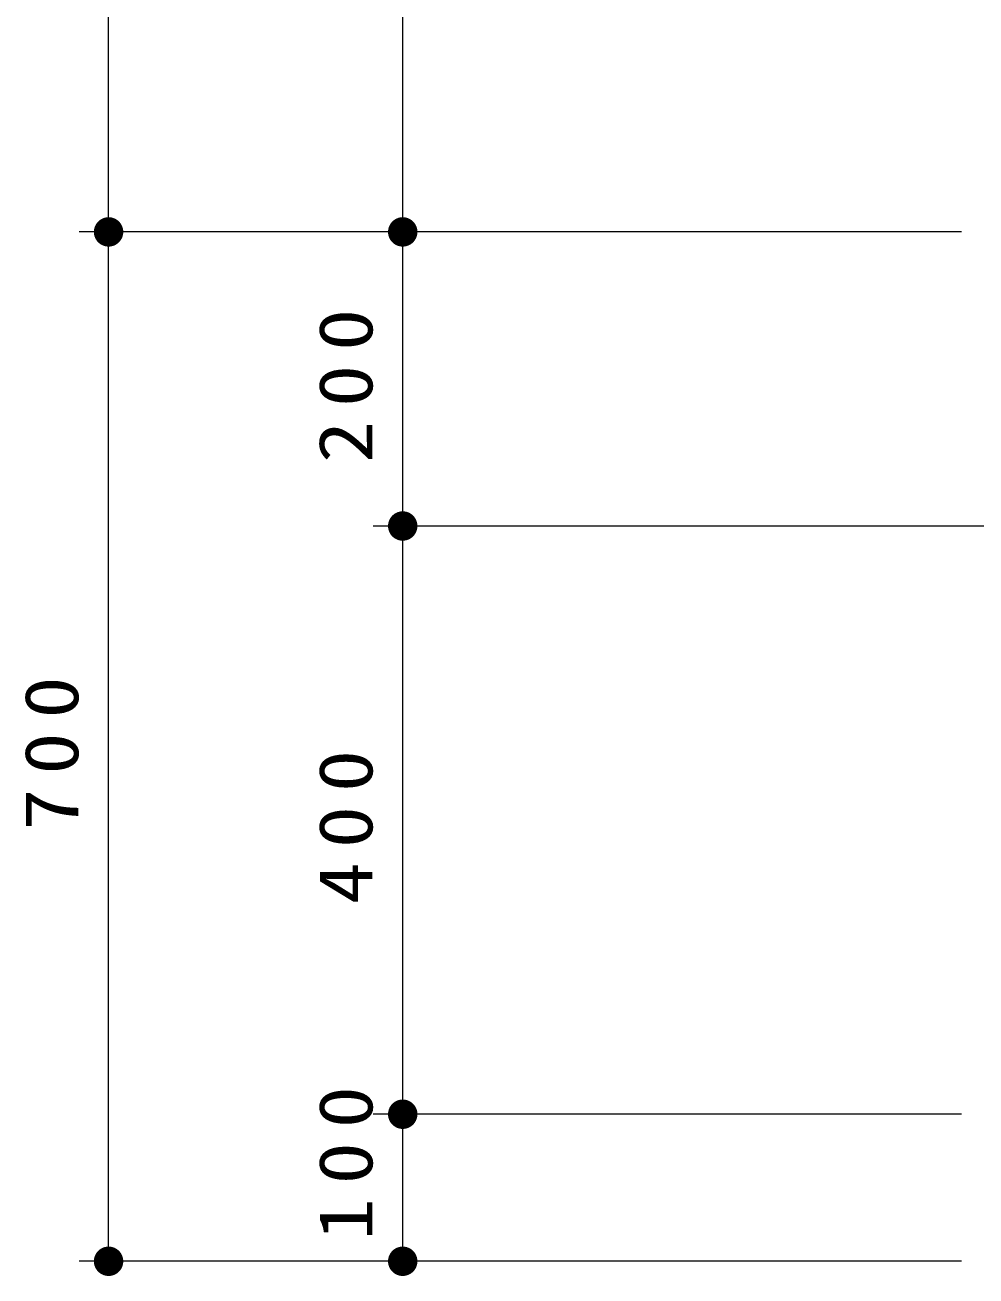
# Model space of a CAD drawing. Units: millimetres on the paper, scale 1:20. Extents: x -365 to 0, y 0 to 257.
# Drawn here: x -216.8 to -184.47, y 89.16 to 131.7 of the extents above; entities that cross this region are included whole.
import ezdxf

# ---------------------------------------------------------------- set-up
doc = ezdxf.new("R2010")
doc.units = ezdxf.units.MM
doc.layers.add('1_20', color=7, linetype='Continuous', lineweight=25)
doc.styles.add('ＭＳ ゴシック', font='')
doc.styles.get('ＭＳ ゴシック').set_extended_font_data('MS Gothic')

# ---------------------------------------------------------------- blocks, each defined once
blk = doc.blocks.new('filled_dot')
at = {"color": 0, "linetype": 'Continuous', "lineweight": -2, "const_width": 1.25}
blk.add_lwpolyline([(-0.625, 0, 1), (0.625, 0, 1)], format="xyb", close=True, dxfattribs=at)

msp = doc.modelspace()

# ---------------------------------------------------------------- linework, layer by layer
at = {"layer": '1_20', "lineweight": 13}
for p, q in [((-213.959, 124.661), (-213.959, 163.996)), ((-203.959, 124.661), (-203.959, 156.208)), ((-193.137, 124.661), (-214.959, 124.661)), ((-184.959, 124.661), (-214.959, 124.661)), ((-213.959, 89.661), (-213.959, 124.661)), ((-184.959, 124.661), (-204.959, 124.661)), ((-184.959, 124.661), (-204.959, 124.661)), ((-203.959, 114.661), (-203.959, 124.661)), ((-182.459, 114.661), (-204.959, 114.661)), ((-184.959, 114.661), (-204.959, 114.661)), ((-203.959, 94.661), (-203.959, 114.661)), ((-184.959, 94.661), (-204.959, 94.661)), ((-203.959, 89.661), (-203.959, 94.661)), ((-184.958, 89.661), (-214.959, 89.661)), ((-184.959, 89.661), (-204.959, 89.661))]:
    msp.add_line(p, q, dxfattribs=at)

# ---------------------------------------------------------------- block references
at = {"layer": '1_20', "lineweight": 13, "xscale": 0.4, "yscale": 0.4}
for p, rotation in [((-213.959, 124.661), 270), ((-213.959, 124.661), 90), ((-203.959, 124.661), 270), ((-203.959, 124.661), 90), ((-203.959, 114.661), 270), ((-203.959, 114.661), 90), ((-203.959, 94.661), 270), ((-203.959, 94.661), 90), ((-213.959, 89.661), 90), ((-203.959, 89.661), 90)]:
    msp.add_blockref('filled_dot', p, dxfattribs=dict(at, rotation=rotation))

# ---------------------------------------------------------------- texts
at = {"layer": '1_20', "char_height": 1.833, "attachment_point": 8, "rotation": 90, "style": 'ＭＳ ゴシック'}
for s, insert in [('\\T1.33;\\W1.15;200', (-204.959, 119.661)), ('\\T1.33;\\W1.15;700', (-214.959, 107.161)), ('\\T1.33;\\W1.15;400', (-204.959, 104.661)), ('\\T1.33;\\W1.15;100', (-204.959, 93.23))]:
    msp.add_mtext(s, dxfattribs=dict(at, insert=insert))

doc.saveas('drawing.dxf')
